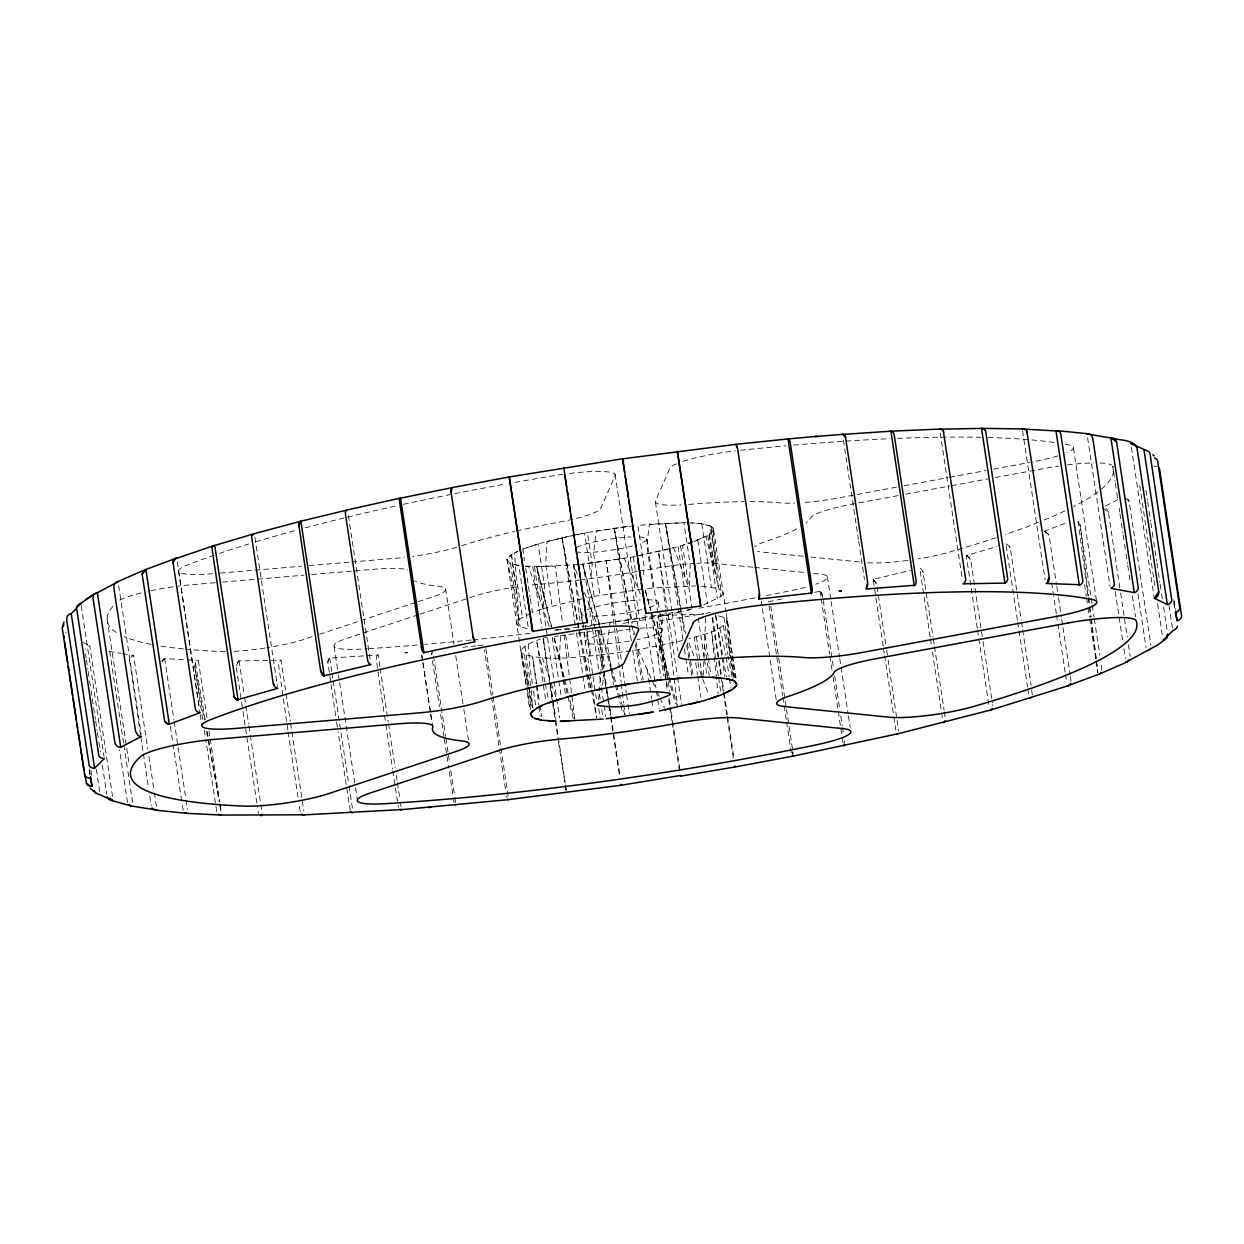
<?xml version="1.0" encoding="UTF-8"?>
<svg xmlns="http://www.w3.org/2000/svg" width="1244" height="1244" viewBox="0 0 1244 1244"><rect width="100%" height="100%" fill="white"/><g stroke="black" fill="none" stroke-linecap="round" stroke-linejoin="round"><path stroke-width="0.75" stroke-dasharray="5 3.75" d="M379.824 666.426L378.098 654.966L329.707 658.107L328.354 659.755A5.551 2.706 86.3 0 0 327.825 662.243L336.346 720.245M703.218 675.29L705.643 617.973M1101.889 670.252L1100.971 662.99M689.316 585.877L690.218 564.807L683.842 522.667L649.368 524.113L646.802 545.836L653.178 587.977L695.583 585.955M1032.287 694.976L1031.385 687.388M531.81 608.549L532.385 612.39L543.286 608.549L544.499 586.126L538.123 543.97L522.822 549.086L524.548 560.593M560.531 636.477L559.52 655.168L565.6 695.396M598.644 699.641L599.188 692.535L600.323 700.123M682.458 640.52L638.172 649.772L602.298 654.857L599.344 690.747M658.076 658.729L663.176 615.438L704.446 614.116M590.931 575.194L592.222 564.154L587.386 532.479L630.35 526.057M643.412 574.65L644.268 567.404L637.892 525.263L686.159 522.62M602.516 685.04L603.635 675.787M663.176 615.438L610.073 622.249L607.399 644.47L613.479 684.698M140.51 734.831L129.563 659.787A5.551 4.992 -80.2 0 1 130.713 657.33L133.621 655.464L147.772 748.997M129.438 660.766L129.563 659.787M843.696 745.871L844.52 740.942L844.692 743.197M431.715 654.904L432.617 650.363M792.179 754.719L792.879 751.454M560.282 635.668L598.037 630.521L603.387 669.443M327.841 662.243L329.022 658.636M206.97 717.617L198.309 660.346L195.37 662.99L194.795 666.939L202.912 720.603M238.646 661.077L236.251 665.96L237.169 662.57L239.066 660.891L281.004 660.175L290.241 721.271M161.829 661.03L164.659 658.605L198.309 660.346M162.093 662.041L164.146 658.791M526.025 685.18L506.992 559.333L511.035 555.088L517.411 597.229L518.826 619.528L516.571 622.622L517.457 625.281L519.261 626.385L528.436 628.951L518.872 565.647L509.496 563.128L506.992 559.333L511.548 554.544L517.815 551.512M530.519 709.36L520.816 650.659C525.092 644.112 533.381 641.982 540.254 639.136M720.945 596.436L723.199 593.326L720.976 589.967L714.6 547.827L712.75 527.378L713.621 530.037L709.593 534.282L715.969 576.423L720.945 596.436L703.746 604.848M721.66 655.324L715.58 615.049L724.754 617.615L726.558 618.703L727.445 621.362C718.348 632.59 702.098 634.316 688.974 638.856M694.183 541.56L709.08 534.827L713.621 530.037L711.133 526.243L701.756 523.724L691.991 522.822M378.098 654.966L377.336 655.588A5.551 2.706 86.3 0 0 376.201 659.336L384.147 713.279M518.826 619.528L530.737 613.121M1105.729 505.935L1118.48 499.217M517.877 551.31L514.581 552.787L515.996 575.086L522.371 617.226M637.534 556.037L680.577 546.038L706.048 536.584L715.969 576.423M1043.871 531.328L1067.461 522.48M692.364 542.197L682.505 545.401L692.068 608.689M522.822 549.086L540.052 543.333L571.307 535.697M312.26 636.695L304.951 639.105A55.514 8.397 -8.6 0 1 266.931 647.72M319.568 634.269L416.351 602.267M418.186 601.661L432.803 596.825A55.514 8.397 -8.6 0 0 437.888 586.219A203.518 30.789 -8.6 0 1 414.843 580.979M418.108 614.831L346.889 638.39A55.514 8.397 -8.6 0 0 361.709 649.057A508.812 76.957 -8.6 0 0 367.353 648.715M419.943 614.225L474.726 596.109A55.514 8.397 -8.6 0 1 520.147 586.406M977.24 628.158L966.261 555.617L996.879 546.551M109.13 651.514L120.761 653.24M543.286 608.549L584.571 598.208M687.683 609.964L690.016 609.327M112.566 796.533L89.77 645.729L86.614 647.533A5.551 5.365 -64.3 0 0 85.634 649.119M575.194 534.982L546.925 541.42L545.712 563.859L552.087 605.999M623.135 623.415L651.514 618.532L683.267 611.255M883.209 646.242L873.101 579.44L910.421 570.343M573.157 535.309L584.556 533.054L594.134 596.358L588.256 597.431M586.966 626.634L590.651 625.856M577.061 534.593L587.386 532.479M594.881 628.733L582.736 564.107L633.243 556.892L673.704 547.951L688.865 587.541M768.45 601.738L783.207 598.737M814.556 592.362L820.091 591.227L821.444 592.75M594.134 596.358L641.717 589.127M896.489 487.166L839.342 497.787A55.514 8.397 -8.6 0 1 801.945 502.669M904.108 485.751L947.912 477.618M949.81 477.261L986.01 470.543M993.629 469.128L1029.814 462.41M898.152 495.594L852.451 504.084A55.514 8.397 -8.6 0 0 810.855 517.753A203.518 30.789 -8.6 0 1 805.988 523.086M905.772 494.179L949.592 486.046M951.489 485.689L987.689 478.971M995.309 477.556L1044.82 468.366A55.514 8.397 -8.6 0 1 1058.722 466.065M593.963 625.188L610.073 622.249M666.986 688.352L656.879 621.549L703.762 613.619M705.643 613.308L711.273 612.359M634.253 525.699L596.265 530.924L593.59 553.145L599.966 595.285M543.286 637.985L547.065 637.472M554.606 636.446L558.385 635.933M579.751 564.465L624.364 558.447L640.955 595.145M647.471 588.552L653.178 587.977M462.737 647.253L475.923 645.9M477.805 645.714L483.449 645.123M578.242 564.605L536.786 566.704L553.813 679.333M520.816 650.659L521.687 653.302C547.22 662.554 575.708 656.568 602.298 654.857M1153.701 466.018L1157.029 466.531M220.343 573.095L253.17 570.327M255.098 570.156L301.437 566.238M309.165 565.585L349.719 562.148M351.648 561.993L396.058 558.229A55.514 8.397 -8.6 0 0 404.176 557.436M215.056 582.721L191.887 584.68A55.514 8.397 -8.6 0 0 178.374 586.126M222.785 582.068L303.878 575.194M311.606 574.541L375.315 569.161A55.514 8.397 -8.6 0 1 407.768 570.11M564.807 629.651L570.156 629.277M555.835 629.915L561.215 629.759M525.792 566.144L555.228 566.347L562.599 623.633M687.901 522.744L701.756 523.724L710.091 525.963L716.451 568.104L718.317 588.552L720.976 589.967M525.372 566.253L528.638 566.549L549.242 626.541M701.569 586.111L718.317 588.552M966.261 555.617L969.2 557.25L970.895 561.091L982.776 639.696M803.282 556.239L761.515 551.994A55.514 8.397 -8.6 0 1 757.596 551.403M810.87 557.017L862.139 562.226M752.838 567.217L714.865 563.361A55.514 8.397 -8.6 0 0 696.873 563.252M754.735 567.419L805.988 572.613M813.592 573.391L819.283 573.966A55.514 8.397 -8.6 0 1 815.722 584.229M1005.883 543.892L1008.962 545.712L1010.501 549.366L1021.231 620.289M122.596 653.567L133.621 655.464M873.101 579.44L875.854 582.068A5.551 2.783 76.3 0 1 876.818 585.162L886.381 648.419M518.872 565.647L510.538 563.408L520.116 626.696M1045.318 531.53L1047.992 533.552L1049.236 536.553L1056.483 584.478M83.208 642.573L89.77 645.729M1102.542 507.614L1108.451 512.606L1120.331 591.195M1044.431 531.343L1048.832 535.06M1091.983 603.573L1080.087 524.984L1077.739 520.816A5.567 4.478 69.4 0 0 1076.278 519.992M1125.353 497.942L1129.179 501.69L1150.918 645.449M966.728 555.664L970.522 559.598M656.879 621.549L657.47 622.964M873.459 579.517L876.818 585.162M1009.49 546.489L1010.05 547.702M638.172 649.772L655.51 688.119M659.273 696.469L656.241 689.782L657.423 697.557M660.035 698.148L664.56 708.178M584.509 592.657L597.384 625.11M579.968 620.849L573.671 565.009L578.491 577.263M688.896 642.884L695.132 659.149M702.689 678.866L708.909 695.116M701.476 675.57L699.035 669.008L694.245 637.363M555.71 696.671L550.89 682.629M258.69 813.281L258.083 811.259M542.446 657.874L549.739 679.1L552.631 698.257M821.024 592.066L822.782 597.182L833.511 668.106M506.992 559.333L512.419 583.84L518.795 625.996M930.139 636.788L919.751 568.073L921.742 569.441A5.551 2.783 76.3 0 1 922.924 571.665L933.031 637.052M922.924 571.665L923.219 572.598M350.202 810.45L338.088 731.752M398.515 807.076L398.064 805.288M183.21 810.233L182.013 803.22M611.27 666.255L582.736 564.107L610.26 666.411M611.784 668.121L624.768 714.538M506.852 797.373L506.51 796.004M645.309 589.843L650.97 610.322M651.483 612.188L668.945 675.523M669.459 677.389L677.171 705.317M657.127 621.953L666.271 679.457M610.757 668.261L620.274 703.606M620.772 705.472L622.778 712.905M645.527 591.771L650.503 610.446M651.001 612.312L667.919 675.772M668.417 677.638L675.383 703.762M719.856 627.909L725.998 655.572M732.047 676.845L728.035 656.257M551.745 626.929L536.786 566.704L551.232 626.96M554.56 638.219L564.372 677.747M564.838 679.628L568.119 692.799M569.985 700.325L574.666 719.156M127.541 802.473L119.502 749.883M454.091 802.613L449.006 769.927M553.953 638.265L563.439 677.809M563.89 679.691L567.497 694.758M567.948 696.64L573.375 719.234M657.656 623.695L658.029 625.328M558.494 742.077L566.502 792.615M770.829 606.17L785.042 699.703M216.72 811.539L205.804 739.776M521.687 653.302L532.992 707.805M300.193 811.383L299.151 804.79M544.934 681.961L536.63 640.411L545.914 701.787M545.307 683.858L548.34 698.957M1129.179 501.69L1129.085 501.223A5.551 5.038 62.2 0 0 1127.702 498.564M1108.451 512.606L1107.72 510.522A5.551 5.038 62.2 0 0 1105.792 508.469M631.299 640.753L614.256 528.125L632.387 623.088M633.834 630.692L634.564 634.487M636.011 642.091L643.257 680.079M585.084 656.583L588.241 673.268M588.599 675.119L591.056 688.103M591.413 689.953L596.7 717.772M595.238 630.63L603.091 672.444M603.449 674.341L611.659 718.052M575.319 625.25L562.07 537.672L590.651 689.207M822.782 597.182L822.315 595.036A5.551 1.742 78.5 0 0 821.444 592.75M683.003 639.463L665.384 523.024L685.568 633.631M687.31 643.164L693.219 675.585M614.256 528.125L631.454 623.228M631.797 625.141L633.507 634.642M635.233 644.159L641.764 680.297M565.802 790.127L565.445 788.09M194.795 666.939L204.451 720.074M206.52 731.456L219.286 801.68M562.07 537.672L577.092 621.191M577.418 623.088L586.297 672.429M586.639 674.326L589.361 689.518M715.58 615.049L726.387 676.891M665.384 523.024L684.604 633.678M686.595 645.138L691.897 675.663M195.37 662.99L205.244 719.981M207.219 731.379L219.395 801.665M712.625 617.195L721.24 674.108M733.929 677.14L729.528 649.259L726.558 618.703M511.548 554.544L517.411 597.229M704.617 645.636L709.251 675.368M534.469 566.751L539.398 598.364M659.413 647.906L663.674 675.787M646.6 538.59L657.874 613.059M658.169 614.956L667.997 679.877M668.292 681.79L669.738 691.337M1173.901 599.639L1175.347 609.187M1173.885 601.272L1175.051 608.938M1173.901 602.858L1175.051 610.493M1169.033 605.533L1172.486 628.438M1145.911 490.307L1147.372 499.886M1147.652 501.798L1148.818 509.465M1149.098 511.393L1150.56 520.972M1150.84 522.884L1152.006 530.55M1152.286 532.479L1153.452 540.145M1153.748 542.057L1156.64 561.231M1156.936 563.143L1158.086 570.809M1158.382 572.722L1159.828 582.316M1160.123 584.229L1161.274 591.895M1161.569 593.808L1162.44 599.561M1163.606 607.227L1167.37 632.154M1139.691 485.518L1155.272 588.599M1157.589 603.869L1162.782 638.234M1131.434 447.467L1153.95 596.358M1137.996 594.041L1146.082 647.486M1113.318 469.921L1112.742 466.096A508.812 76.957 -8.6 0 1 1099.183 490.929M1113.613 471.818L1115.044 481.366M1115.339 483.278L1116.49 490.913M1116.785 492.826L1117.936 500.461M1119.087 508.096L1119.662 511.906M1119.958 513.819L1121.108 521.454M1121.404 523.366L1122.85 532.914M1123.13 534.811L1124.281 542.446M1124.576 544.359L1125.727 551.994M1126.022 553.907L1127.468 563.454M1127.748 565.351L1128.899 572.986M1129.194 574.899L1130.345 582.534M1132.367 595.892L1135.539 616.9M1120.626 593.124L1127.297 637.208M1128.448 644.874L1130.19 656.381M1115.246 591.6L1122.741 641.235M1123.892 648.87L1125.338 658.418M1087.583 437.732L1110.099 586.624M1073.432 448.104L1096.524 600.805M1092.263 605.486L1094.005 616.993M1094.3 618.906L1099.805 655.324M1084.535 584.649L1086.276 596.109M1086.556 598.006L1087.707 605.641M1088.002 607.554L1089.449 617.102M1089.728 619.014L1095.793 659.087M1096.088 660.999L1097.814 672.46L1096.493 660.953M1056.778 586.39L1058.224 595.985M1058.52 597.897L1061.412 617.071M1061.707 618.983L1070.12 674.575M1070.4 676.487L1071.053 681.261M1051.662 582.861L1056.296 613.401M1056.576 615.313L1065.237 672.584M1065.533 674.497L1066.683 682.132M1022.599 430.937L1045.115 579.828M1021.526 622.218L1022.397 627.956M1022.677 629.884L1031.089 685.475M1006.163 545.805L1017.421 620.243M1017.716 622.155L1027.528 687.061M1027.824 688.958L1028.679 694.696M983.071 641.609L992.339 702.953M977.52 630.07L989.073 706.421M940.2 433.005L962.421 579.984M933.327 638.965L934.197 644.719M934.477 646.631L944.056 709.889M944.336 711.801L945.3 718.41M930.434 638.701L931.289 644.423M932.456 652.058L942.548 718.876M886.677 650.332L887.827 657.998M888.123 659.911L898.65 731.005M883.489 648.155L884.36 653.877M884.639 655.79L893.596 714.973M893.876 716.871L895.898 730.244M843.401 440.127L858.407 539.383M858.702 541.296L864.471 579.471M827.369 576.61L830.836 599.515M831.116 601.412L839.498 656.77M839.778 658.682L848.159 714.04M848.439 715.953L850.181 727.398M834.662 675.772L839.591 708.365M840.757 716.031L842.204 725.61M842.483 727.522L843.354 733.276M820.091 591.227L820.962 596.964M821.242 598.862L829.624 654.22M829.904 656.132L831.925 669.49M833.091 677.125L837.989 709.578M838.285 711.49L843.183 743.943M785.337 701.616L786.208 707.369M786.488 709.282L788.82 724.614M789.1 726.527L792.583 749.541M769.025 605.548L782.585 695.272M782.88 697.184L786.348 720.089M786.628 722.002L791.542 754.439M761.281 600.992L762.137 606.73M762.432 608.627L769.943 658.263M770.223 660.175L776.583 702.16M713.621 530.037L726.029 612.017M726.309 613.883L732.374 653.971M732.654 655.883L736.137 678.897M728.424 639.152L730.741 654.468M731.021 656.381L734.209 677.451M723.899 617.288L729.684 655.604M730.539 661.202L733.198 678.82M723.402 625.608L727.756 654.344M707.82 535.433L717.399 598.722M726.278 657.485L729.186 676.643M729.466 678.555L730.912 688.134M701.756 523.724L711.335 587.012M721.955 657.236L724.848 676.425M722.406 681.774L723.852 691.353M724.148 693.266L727.336 714.351M727.616 716.28L734.007 758.451M712.143 618.081L720.789 675.352M721.085 677.249L723.106 690.622M723.402 692.519L733.493 759.338M697.806 540.285L707.385 603.573M718.301 675.71L711.615 631.61L718.099 693.965M718.581 677.638L720.618 691.058M704.913 635.217L708.1 656.288M708.396 658.2L710.993 675.445M698.226 617.817L704.026 656.132M704.555 659.647L706.95 675.508M696.313 636.71L702.098 675.025M678.12 546.676L687.403 608.052M695.707 662.974L697.449 674.466M697.728 676.378L700.916 697.449M684.418 648.87L685.599 656.645M685.879 658.449L688.492 675.725M655.448 502.234L671.9 611.037M672.195 612.95L677.964 651.125M667.546 611.162L658.543 551.698L665.4 607.367M668.121 615.002L677.296 675.632M677.576 677.545L681.65 704.399M658.278 602.531L662.523 630.568A38.859 5.878 -8.6 0 1 637.457 639.618M660.611 637.161L666.411 675.476M666.566 681.37L667.733 689.036M669.179 698.63L670.92 710.122M671.2 712.034L680.188 771.467M668.712 699.812L669.583 705.535M669.878 707.447L671.9 720.805M672.18 722.717L679.115 768.528M651.701 616.589L661.015 678.104M645.014 615.485L655.977 688.01M657.718 699.47L659.164 709.018M633.243 556.892L637.985 588.505M630.241 557.374L639.805 620.663M647.253 669.847L651.592 698.584M651.887 700.496L653.038 708.163M615.08 474.353L638.452 628.966M632.714 650.13L637.363 680.826M615.936 624.535L606.357 561.246L621.083 681.914M616.495 628.282L621.627 662.166M621.922 664.078L626.261 692.846M626.556 694.758L627.722 702.44M628.002 704.353L629.464 713.947M599.235 630.133L604.739 666.52M598.037 630.521L603.807 668.697M604.102 670.609L610.742 714.507M611.022 716.42L619.978 775.587M603.667 671.356L607.445 696.282M607.725 698.195L608.596 703.948M608.891 705.861L610.337 715.44M610.633 717.368L619.621 776.785M588.583 602.827L592.02 625.514M592.579 629.277L599.406 674.341M599.686 676.238L601.101 685.537M601.365 687.388L603.884 703.98M604.164 705.814L605.828 716.886M587.152 631.719L590.838 656.008M598.784 708.551L600.137 717.508M585.271 625.203L592.766 674.823M593.046 676.736L595.347 691.991M595.643 693.903L596.793 701.538M581.492 613.416L584.027 630.241M584.307 632.107L585.722 641.453M573.671 565.009L583.234 628.313M583.809 632.045L589.796 671.682M590.091 673.595L596.762 717.71M576.47 632.823L584.882 688.461M565.662 635.249L569.052 657.672M552.227 637.208L558.307 677.436M558.851 680.966L561.246 696.827M554.109 681.23L556.41 696.5M556.706 698.413L559.629 717.804M532.727 566.626L542.011 628.002M552.927 700.17L555.819 719.327M543.566 639.898L552.523 699.066M552.818 700.978L555.415 718.161M555.695 720.074L565.227 783.067M565.507 784.964L566.378 790.702M549.786 684.573L543.193 639.183M550.081 686.486L552.398 701.834M552.694 703.746L558.198 740.164M525.714 568.275L526.881 575.941M527.161 577.854L530.068 597.042M530.364 598.955L531.515 606.637M536.739 683.827L532.681 656.972L536.071 683.64M537.035 685.739L539.632 703M539.927 704.928L541.669 716.435M532.416 683.656L529.804 666.411L528.389 644.112M533.583 691.306L535.9 706.639M524.844 646.413L531.219 688.554M524.362 654.733L528.995 685.382M529.275 687.294L532.323 707.447M526.228 675.165L531.437 709.655M527.192 692.846L529.509 708.194M485.906 648.746L492.842 694.572M493.137 696.469L500.632 746.105M500.928 748.017L508.423 797.637M491.287 695.489L484.476 650.068M491.582 697.402L499.124 747.255M499.404 749.168L505.779 791.339M445.601 588.816L453.967 644.174M455.708 655.619L463.499 707.152M463.779 709.064L468.397 739.605M433.487 656.086L445.601 736.246M445.896 738.159L449.644 762.976M450.794 770.611L454.558 795.429M454.837 797.342L455.708 803.064M432.477 660.657L439.443 706.67M440.594 714.336L444.077 737.334M444.372 739.247L448.711 767.999M421.934 655.184L422.804 660.906M423.084 662.819L430.595 712.454M430.891 714.367L432.617 725.812M421.685 655.37L422.556 661.093M422.836 663.005L430.346 712.641M430.626 714.538L431.792 722.173M380.12 668.323L388.206 721.784M388.486 723.681L395.125 767.595M396.292 775.23L397.147 780.952M397.442 782.865L400.039 800.048M400.319 801.945L401.19 807.683M384.443 715.207L385.593 722.873M385.889 724.785L392.56 768.87M392.84 770.782L397.489 801.463M348.398 515.654L370.339 660.735M334.185 646.569L338.228 673.284M338.508 675.197L339.379 680.919M339.674 682.832L355.255 785.913M355.551 787.825L357.277 799.27M329.707 658.107L331.728 671.465M332.024 673.377L332.894 679.1M333.174 681.012L348.771 784.093M349.051 785.99L352.814 810.808M336.626 722.173L337.793 729.839M290.536 723.168L303.816 810.979M287.846 730.041L278.407 663.612A5.551 3.639 89 0 1 281.004 660.191M288.142 731.954L298 797.124M254.942 537.563L277.459 686.455M239.066 660.891L244.275 695.256M244.555 697.169L248.598 723.884M248.893 725.796L250.044 733.431M250.324 735.344L262.173 813.607M236.344 667.499L241.274 700.077M241.569 702.005L242.72 709.671M243.015 711.584L257.508 807.434M208.992 730.974L209.863 736.697M210.143 738.609L219.675 801.602M219.97 803.515L221.121 811.15M204.358 730.197L205.524 737.863M177.332 561.868L199.553 708.847M178.576 571.494L199.942 712.734M200.222 714.647L201.963 726.107M164.659 658.605L173.896 719.701M174.191 721.598L185.729 797.964M186.025 799.861L187.471 809.409M170.412 726.543L181.717 801.291M148.922 756.632L154.116 790.982M154.411 792.894L156.433 806.252M118.662 585.566L141.178 734.458M140.805 736.743L143.122 752.076M143.418 753.988L148.627 788.494M149.793 796.16L151.239 805.754M107.093 618.595L126.437 746.478M126.733 748.39L129.329 765.573M109.721 651.343L123.576 742.963M123.871 744.876L127.619 769.694M127.914 771.607L132.813 804.059M81.233 605.75L104.029 756.554M85.541 654.064L86.116 657.889M86.411 659.818L87.858 669.396M88.153 671.309L89.304 678.975M89.599 680.903L90.765 688.57M91.045 690.482L95.399 719.234M95.695 721.147L97.141 730.741M97.421 732.654L98.587 740.32M98.882 742.233L100.329 751.827M102.35 765.247L106.704 793.999M96.301 769.227L99.753 792.133M90.983 770.44L91.854 776.178M89.444 769.01L90.61 776.66M89.164 770.331L90.019 776.054M601.723 709.609L602.858 717.182M680.577 546.038L685.226 577.683M711.133 526.243L716.451 568.104M709.08 534.827L713.683 566.486M727.445 621.362L735.22 677.918M1078.175 521.205L1087.894 595.876M1088.142 597.789L1089.138 605.439M1089.386 607.367L1090.63 616.931M1090.879 618.843L1096.12 659.056M1096.368 660.968L1097.861 672.444M564.076 635.093L569.488 677.109M569.736 679.022L574.883 719.125M536.319 685.553L538.73 704.602M538.979 706.499L540.191 716.031M665.633 609.296L677.451 705.27M621.316 683.842L623.648 703M623.882 704.913L625.048 714.491M1080.087 524.984L1088.64 595.845M1088.873 597.758L1091.175 616.915M1091.408 618.828L1096.259 659.04M992.634 704.866L992.712 705.799M543.208 638.452L543.566 643.366M531.343 690.404L532.401 707.136M792.988 752.387L793.05 753.522A5.551 1.742 78.5 0 1 793.019 754.346M431.699 654.422A5.551 1.648 84.1 0 1 431.761 652.727M65.497 633.212A5.551 5.489 -11.9 0 1 66.15 632.636M456.828 547.204A55.514 8.397 -8.6 0 1 412.604 556.395M796.689 528.918A203.518 30.789 -8.6 0 1 765.76 541.498A55.514 8.397 -8.6 0 0 754.61 546.676M639.058 571.245A203.518 30.789 -8.6 0 0 655.806 568.29A55.514 8.397 -8.6 0 1 695.023 563.361M637.177 571.571A203.518 30.789 -8.6 0 1 582.425 579.626M580.559 579.859A203.518 30.789 -8.6 0 1 536.739 584.524A55.514 8.397 -8.6 0 0 528.576 585.349M461.602 545.665A203.518 30.789 -8.6 0 1 514.689 531.421M516.478 531.001A203.518 30.789 -8.6 0 1 559.707 522.029A55.514 8.397 -8.6 0 0 600.665 508.392L615.127 475.69A55.514 8.397 -8.6 0 0 566.502 473.824M688.772 504.426A203.518 30.789 -8.6 0 1 779.972 502.871A55.514 8.397 -8.6 0 0 794.605 503.089M563.019 474.291A55.514 8.397 -8.6 0 0 554.264 475.628A508.812 76.957 -8.6 0 0 509.06 483.418M1097.846 491.955A508.812 76.957 -8.6 0 1 1073.665 506.603M1064.833 510.957A508.812 76.957 -8.6 0 1 1043.187 520.443M1038.367 522.371A508.812 76.957 -8.6 0 1 1005.214 534.593M996.009 537.703A508.812 76.957 -8.6 0 1 964.722 547.578M962.872 548.137A508.812 76.957 -8.6 0 1 949.607 552.041A55.514 8.397 -8.6 0 1 918.15 558.867M766.351 595.627A508.812 76.957 -8.6 0 0 792.506 590.309A55.514 8.397 -8.6 0 0 807.558 586.733M754.984 597.851A508.812 76.957 -8.6 0 1 698.972 608.192M691.462 609.498A508.812 76.957 -8.6 0 1 683.92 610.788M682.039 611.115A508.812 76.957 -8.6 0 1 560.235 629.511M558.338 629.759A508.812 76.957 -8.6 0 1 554.544 630.257M529.991 633.367A508.812 76.957 -8.6 0 1 473.093 639.82M471.181 640.022A508.812 76.957 -8.6 0 1 425.028 644.408M417.362 645.061A508.812 76.957 -8.6 0 1 369.235 648.606M185.278 649.119A508.812 76.957 -8.6 0 0 220.483 651.467A55.514 8.397 -8.6 0 0 226.548 651.561M183.397 648.933A508.812 76.957 -8.6 0 1 160.041 645.931M151.177 644.361A508.812 76.957 -8.6 0 1 124.291 636.633M116.314 632.481A508.812 76.957 -8.6 0 1 112.986 606.263M214.139 555.213A508.812 76.957 -8.6 0 0 187.191 565.056A55.514 8.397 -8.6 0 0 212.615 573.748M219.504 553.378A508.812 76.957 -8.6 0 1 248.753 543.97M255.72 541.84A508.812 76.957 -8.6 0 1 297.736 529.866M305.2 527.86A508.812 76.957 -8.6 0 1 395.887 505.95M403.398 504.318A508.812 76.957 -8.6 0 1 505.328 484.087M740.553 450.281A508.812 76.957 -8.6 0 1 785.897 445.818M793.61 445.134A508.812 76.957 -8.6 0 1 890.035 438.681M897.499 438.37A508.812 76.957 -8.6 0 1 980.785 437.297M988.14 437.484A508.812 76.957 -8.6 0 1 1055.907 442.708M1065.144 444.217A508.812 76.957 -8.6 0 1 1068.612 444.854A55.514 8.397 -8.6 0 1 1067.336 452.458M119.813 600.183A55.514 8.397 -8.6 0 1 141.521 592.828M150.851 590.713A55.514 8.397 -8.6 0 1 174.891 586.577M265.19 647.984A55.514 8.397 -8.6 0 1 233.53 651.343M907.654 560.422A55.514 8.397 -8.6 0 1 865.933 562.599M1067.43 464.914A55.514 8.397 -8.6 0 1 1093.989 462.939M1100.1 463.001A55.514 8.397 -8.6 0 1 1111.545 464.929M1057.975 455.848A55.514 8.397 -8.6 0 1 1031.727 462.053M676.425 463.825A55.514 8.397 -8.6 0 0 669.878 468.226L655.417 500.928A55.514 8.397 -8.6 0 0 681.199 504.94M683.049 461.353A55.514 8.397 -8.6 0 1 735.22 450.872M647.3 599.763A38.859 5.878 -8.6 0 1 648.357 607.772M641.64 609.669A38.859 5.878 -8.6 0 1 589.532 616.107M583.296 615.205A38.859 5.878 -8.6 0 1 582.316 612.266M587.37 609.622A38.859 5.878 -8.6 0 1 640.349 599.919M640.178 628.236A38.859 5.878 -8.6 0 1 662.523 630.568M629.34 641.126A38.859 5.878 -8.6 0 1 585.706 641.593A38.859 5.878 -8.6 0 1 630.599 629.2M639.354 536.957A37.009 5.598 -8.6 0 1 639.338 543.846M632.574 545.883A37.009 5.598 -8.6 0 1 577.838 552.087M576.501 547.515A37.009 5.598 -8.6 0 1 631.066 536.957M405.062 652.82L407.394 652.618L405.062 652.82M221.012 811.166L219.628 803.577L221.043 811.166"/><path stroke-width="1.5" d="M734.94 765.869L734.737 767.019L792.366 756.243A5.551 1.742 78.5 0 0 792.786 755.559M1167.665 634.067L1166.188 638.623L1157.931 644.812L1125.913 662.228L1129.692 659.662M867.799 584.385L865.917 589.018L915.071 585.255A5.551 2.706 86.3 0 0 916.19 581.523L894.327 435.555A5.551 2.69 86.3 0 0 893.425 432.71L891.233 431.17L842.53 434.405L844.334 434.887A5.551 2.706 86.3 0 1 845.422 436.675L867.69 582.456L866.539 587.479M172.963 562.723L175.528 558.307L176.757 558.043L144.522 569.954L142.111 573.935L164.706 721.302A5.551 4.463 69.4 0 0 166.509 723.355L169.293 724.241L200.128 712.656L198.682 712.454A5.551 4.478 69.5 0 1 195.448 709.515L172.978 562.164A5.551 4.463 69.5 0 1 174.269 559.162L214.155 545.541M1049.298 577.916L1049.159 579.471A5.551 4.416 -87 0 1 1046.22 583.452L1080.663 584.742A5.551 4.416 -87 0 0 1082.855 580.995L1060.728 433.565A5.551 4.416 -87 0 0 1058.628 431.093L1022.319 429.024L1025.211 429.491A5.551 4.416 -87 0 1 1026.813 431.264L1049.221 577.045L1047.759 580.684M680.546 775.478L621.362 785.213L620.88 784.155M735.546 444.341L788.198 438.93L789.645 440.531A5.551 1.648 84.1 0 1 790.36 443.393L812.301 589.361A5.551 1.648 84.1 0 1 811.834 593.03L758.669 599.048L759.384 592.579L737.645 448.82L735.81 444.372L622.591 458.849L624.612 472.207M451.137 492.531L450.981 491.053A5.551 1.742 78.5 0 1 451.261 488.332L452.178 487.632L400.537 498.144A5.567 1.742 78.5 0 0 399.34 500.15L421.763 649.166A5.551 1.742 78.5 0 0 423.691 652.649L474.944 641.811A5.551 1.742 78.5 0 1 473.342 638.452L451.137 492.531L451.961 487.617L509.247 476.965L622.669 458.772L645.978 613.463L700.73 605.999L677.389 451.308L678.322 454.433M64.05 635.933L63.988 637.845M85.852 599.344L95.026 593.543L77.968 605.222A5.551 5.38 44.9 0 0 76.522 607.554L98.836 755.746A5.551 5.38 44.8 0 0 102.599 758.389L104.325 758.467L94.606 768.248A5.551 5.38 44.8 0 1 89.241 765.713L66.632 619.714L67.067 616.635A5.567 5.38 44.7 0 1 71.235 613.634L76.086 608.736M1177.306 626.167L1177.213 626.649A5.551 5.38 44.8 0 1 1173.434 630.226L1163.062 640.147L1165.426 639.245M62.433 627.225L63.957 621.969M298.793 526.43L300.442 521.314L347.527 509.931L346.003 510.755A5.551 2.783 76.3 0 0 345.334 513.57L367.742 660.953A5.551 2.783 76.3 0 0 369.966 664.187L370.914 664.545L323.906 675.834A5.738 2.877 76.3 0 1 322.383 674.668A5.551 2.783 76.3 0 1 320.532 670.189L298.715 524.346A5.551 2.783 76.3 0 1 299.244 522.309L300.442 521.314L253.9 533.785L251.568 536.086L273.12 682.894L274.815 686.735L277.739 688.367L237.044 699.874A5.551 3.716 73.5 0 1 234.214 696.935L211.931 547.889A5.567 3.716 73.5 0 1 214.745 545.478L253.9 533.785M1166.639 638.079L1167.696 634.922M1130.858 443.642L1148.741 451.51A5.551 5.349 -64.2 0 1 1150.125 454.387L1171.77 600.339A5.551 5.365 -64.3 0 1 1168.971 603.993L1167.339 604.568L1154.245 598.255L1158.755 591.849L1137.016 448.073C1133.284 438.976 1118.791 440.547 1110.908 438.028L1087.007 433.907A5.567 5.007 -80.2 0 1 1091.517 435.447L1092.776 438.23L1114.391 584.416A5.551 4.992 -80.2 0 1 1110.985 588.35L1134.295 592.642L1135.788 592.035A5.551 4.992 -80.2 0 0 1138.338 588.303L1116.677 442.351A5.551 4.992 -80.2 0 0 1115.355 439.49L1113.178 438.09M532.634 710.853L530.379 713.947L532.603 717.306M734.753 687.745L736.277 686.159M621.362 785.213L508.267 799.628A5.551 1.648 84.1 0 1 507.676 799.146M142.111 574.386L145.906 569.628L169.293 724.241M76.522 607.554L80.938 603.853M531.141 713.139C540.067 703.047 555.213 701.585 567.124 696.998C604.195 687.046 642.308 680.95 680.577 678.26L668.37 679.193M563.75 467.822L587.121 622.451L532.603 631.408L509.247 476.965L532.743 631.625L531.312 626.338M734.784 681.292L737.008 684.651L732.467 689.44L721.193 694.898L703.964 700.652L659.444 710.93M536.817 708.24L542.431 705.535M734.737 767.019L680.375 776.194M78.356 604.911L79.476 604.242M116.563 582.176L114.37 584.229L113.826 587.603L135.565 731.379L138.208 735.515A5.567 5.038 62.2 0 0 141.474 736.37L120.746 747.302L118.693 747.038A5.551 5.038 62.2 0 1 114.837 742.295L93.082 598.535L93.471 595.487A5.567 5.038 62.2 0 1 97.359 592.673L118.087 581.757L116.563 582.176L144.522 569.954M1004.934 583.094L1006.007 582.456A5.551 3.639 89 0 0 1007.702 578.693L985.917 432.725A5.551 3.639 89 0 0 984.844 429.88L982.682 428.387L939.609 429.196L942.019 429.647A5.551 3.639 89 0 1 943.387 431.419L965.733 579.626A5.551 3.639 89 0 1 962.996 583.809L1004.934 583.094L981.547 428.465M724.957 693.063L730.57 690.358M1127.453 661.824L1099.463 674.03M508.532 799.643L401.159 809.689M718.301 695.862L710.308 698.724M549.086 702.736L561.51 698.584M792.133 756.352L897.344 733.882A5.551 2.783 76.3 0 0 897.764 733.54M896.971 734.022L990.799 709.982A5.551 3.716 73.5 0 0 992.199 708.489M990.302 710.153L1068.627 685.615A5.551 4.463 69.4 0 0 1070.695 683.329M817.868 436.364L815.566 436.551L842.95 434.296M567.124 696.998L578.102 694.183M700.263 701.6L689.3 704.431M1154.541 458.01L1155.583 458.461A5.551 5.489 -11.8 0 1 1157.526 460.342L1179.856 608.534A5.551 5.489 -11.8 0 1 1176.84 611.97L1175.347 612.406L1177.088 620.632L1178.752 620.103A5.551 5.489 -11.9 0 0 1181.644 616.542L1159.579 469.143A5.551 5.489 -11.8 0 0 1158.599 467.713M301.623 814.011A5.551 3.639 89 0 0 303.38 814.913L304.391 814.804L220.468 815.069M303.956 814.898L401.485 809.58A5.551 2.706 86.3 0 1 399.822 809.238M347.185 509.931L400.241 498.129M596.514 689.938L602.08 688.756M665.322 709.857L670.874 708.676M653.613 711.988L638.732 714.398M615.282 686.361L628.671 684.2M652.12 712.237L611.659 718.052M1068.036 685.817L1067.259 685.942L1098.654 674.295A5.738 4.618 69.5 0 0 1100.645 673.175A5.551 4.463 69.5 0 0 1101.111 672.6M649.555 681.214L661.279 679.877M617.848 717.384L606.108 718.721M107.186 796.751A5.551 5.349 -64 0 0 109.814 799.861A5.738 5.551 -64.4 0 0 112.504 800.421L98.338 794.076A5.551 5.365 -64.2 0 1 94.622 791.635L94.124 790.531M90.61 776.66L92.04 786.192L90.501 786.224A5.551 5.489 -12 0 1 86.598 783.829L84.576 773.939M788.198 438.93L815.909 436.442M681.323 678.198C699.019 677.296 717.337 675.57 734.52 680.857M603.138 719.079L560.173 721.318L569.052 721.256M891.233 431.17L940.184 429.071M698.335 677.342L703.124 677.202M981.982 428.371L1023.003 428.916M556.099 721.24L542.244 720.26L533.925 718.021M712.159 677.42L719.934 677.964M153.276 809.253L157.008 810.077L131.522 806.034L110.638 800.203M155.5 810.155L186.647 813.327L221.168 815.069A5.551 4.416 -87 0 1 218.353 814.167M261.831 815.629L261.318 815.613A5.551 3.639 89.1 0 1 260.665 815.426M1131.698 443.548L1133.362 443.797M352.627 812.83L352.239 812.798A5.551 2.706 86.3 0 1 350.901 811.788M547.469 720.634L555.228 721.178M1057.198 430.642L1088.578 433.845M540.673 719.841L535.262 718.737M726.714 678.757L733.462 680.577M455.724 805.07L455.475 805.024A5.551 1.648 84.1 0 1 454.9 804.479M186.647 813.327L185.232 812.814M130.775 805.863L128.599 804.433M532.463 717.104L531.219 715.207M734.924 681.494L736.168 683.391M86.365 783.409L90.501 786.224M95.819 792.988L90.128 788.338M109.752 798.166L112.504 800.421M164.706 721.302L168.002 724.086M1152.846 454.682L1154.043 455.879M1111.514 437.935L1116.677 442.351M234.028 696.469L237.044 699.874M843.867 435.369L845.702 437.53M1135.772 445.352L1136.487 446.456M320.548 670.189L323.906 675.834M472.875 636.306L474.897 640.769M1026.813 431.264L1027.186 432.119M421.234 646.802L423.691 652.649M943.387 431.419L943.714 432.274M273.307 683.733L273.913 685.351M736.977 446.098L737.319 447.202M92.04 786.192L90.314 777.966L88.557 777.966A5.551 5.489 -11.8 0 1 84.748 775.416L62.247 628.08A5.551 5.489 -11.8 0 1 63.895 624.83M623.462 461.337L623.617 462.208M1175.642 611.084L1177.088 620.632M1143.967 449.955L1167.339 604.568M1110.908 438.028L1134.295 592.642M1055.969 430.766L1079.357 585.38M890.906 431.264L914.293 585.877M788.012 439.008L811.399 593.637M677.342 451.385L700.73 605.999M625.188 476.032L628.36 497.025M628.935 500.85L630.677 512.295M631.252 516.12L632.123 521.842M632.698 525.652L634.424 537.113M635 540.922L635.871 546.66M636.446 550.47L637.021 554.295M637.597 558.105L640.784 579.113M641.36 582.923L644.532 603.915M645.107 607.741L645.978 613.463M564.9 475.457L566.626 486.917M567.202 490.727L567.793 494.552M568.368 498.377L570.39 511.735M570.965 515.545L571.54 519.37M572.116 523.18L572.986 528.918M573.562 532.727L574.137 536.553M574.712 540.362L575.288 544.188M575.863 547.998L576.734 553.72M577.309 557.545L579.051 568.99M579.626 572.815L580.202 576.625M581.072 582.363L582.798 593.808M583.374 597.633L583.949 601.443M584.524 605.268L585.395 610.991M585.971 614.816L587.121 622.451M400.537 498.144L423.909 652.758M300.877 521.298L324.264 675.912M214.745 545.478L238.133 700.092M97.359 592.673L120.746 747.302M71.235 613.634L94.606 768.248M64.564 641.671L67.751 662.757M68.342 666.597L68.918 670.438M69.493 674.264L72.681 695.349M73.272 699.19L76.459 720.276M77.035 724.101L77.61 727.942M78.201 731.767L80.222 745.187M80.798 749.028L83.986 770.114M1158.755 591.849L1158.599 594.243A5.551 5.365 -64.3 0 1 1154.883 598.1M759.493 593.45L759.586 594.99A5.551 1.648 84.1 0 1 758.856 598.877M1150.576 648.404A5.551 5.038 62.2 0 1 1148.85 650.534M1031.323 697.542A5.551 3.716 73.5 0 1 1030.281 698.319M945.145 720.649A5.551 2.783 76.3 0 1 944.958 721.271M944.32 722.266A5.551 2.783 76.3 0 1 943.481 722.686M844.567 744.596A5.551 1.742 78.5 0 1 843.696 745.871M152.561 808.6A5.551 4.992 -80.4 0 1 152.063 807.947M597.415 704.633L597.369 705.364C621.207 709.36 647.968 704.742 669.941 694.743L670.018 693.25C646.18 689.238 619.419 693.857 597.462 703.871L597.415 704.633M638.514 630.319L624.037 663.005A55.514 8.397 -8.6 0 1 583.094 676.643A203.518 30.789 -8.6 0 0 481.646 701.367A55.514 8.397 -8.6 0 1 419.43 712.843L236.002 728.378A55.514 8.397 -8.6 0 1 210.578 719.67A508.812 76.957 -8.6 0 1 577.651 630.241A55.514 8.397 -8.6 0 1 638.514 630.319M693.266 622.84L678.789 655.541A55.514 8.397 -8.6 0 0 712.143 659.056A203.518 30.789 -8.6 0 1 803.344 657.485A55.514 8.397 -8.6 0 0 862.73 652.4L1055.099 616.666A55.514 8.397 -8.6 0 0 1091.999 599.468A508.812 76.957 -8.6 0 0 762.012 605.097A55.514 8.397 -8.6 0 0 693.266 622.84M839.296 590.9L841.239 590.978L839.296 590.9M456.175 751.438L328.338 793.719A55.514 8.397 -8.6 0 1 243.871 806.096A508.812 76.957 -8.6 0 1 140.759 756.445A55.514 8.397 -8.6 0 1 215.274 739.294L398.702 723.775A55.514 8.397 -8.6 0 1 432.772 727.118A203.518 30.789 -8.6 0 0 461.26 740.833A55.514 8.397 -8.6 0 1 456.175 751.438M498.113 750.723L370.277 793.003A55.514 8.397 -8.6 0 0 385.096 803.686A508.812 76.957 -8.6 0 0 815.893 744.923A55.514 8.397 -8.6 0 0 842.67 728.595L738.236 717.975A55.514 8.397 -8.6 0 0 679.193 722.904A203.518 30.789 -8.6 0 1 560.111 739.138A55.514 8.397 -8.6 0 0 498.113 750.723M428.434 807.434L430.782 807.232L428.434 807.434M1068.207 622.98L875.823 658.714A55.514 8.397 -8.6 0 0 834.242 672.366A203.518 30.789 -8.6 0 1 789.147 696.111A55.514 8.397 -8.6 0 0 784.902 706.608L889.32 717.228A55.514 8.397 -8.6 0 0 972.979 706.654A508.812 76.957 -8.6 0 0 1136.13 620.709A55.514 8.397 -8.6 0 0 1068.207 622.98"/></g></svg>
